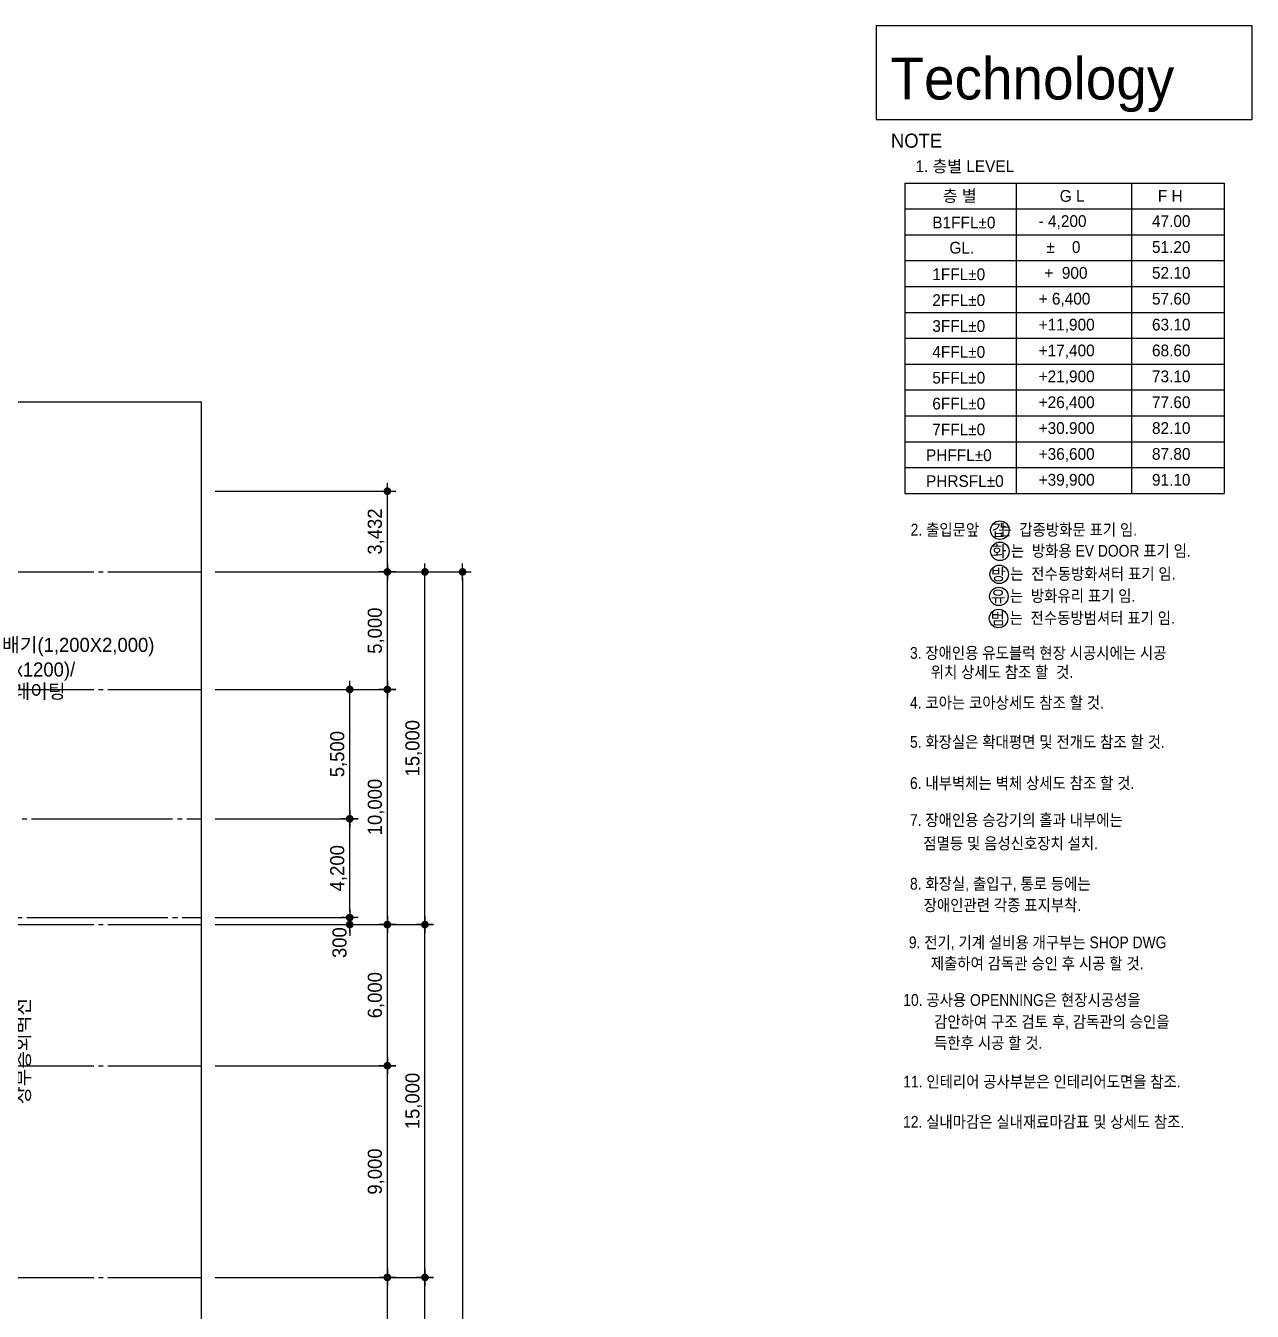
# Model space of a CAD drawing. Extents: x 13827183 to 13983685, y -1862231 to -1752052.
# Drawn here: x 13931509 to 13983685, y -1806719 to -1752052 of the extents above; entities that cross this region are included whole.
import ezdxf
from ezdxf.enums import TextEntityAlignment as Align

# ---------------------------------------------------------------- set-up
doc = ezdxf.new("R2010")
doc.units = 0
doc.header["$LTSCALE"] = 100
doc.header["$MEASUREMENT"] = 0
doc.header["$PDSIZE"] = -10
doc.linetypes.add('CEN', pattern=[66, 60, -2, 2, -2])
doc.layers.get('0').update_dxf_attribs({"linetype": 'CONTINUOUS'})
doc.layers.get('Defpoints').update_dxf_attribs({"linetype": 'CONTINUOUS'})
for name, color, linetype in [('8', 8, 'CONTINUOUS'), ('CEN', 1, 'CEN'), ('DIM', 7, 'CONTINUOUS'), ('TEXT', 2, 'CONTINUOUS'), ('TEXT1', 7, 'CONTINUOUS')]:
    doc.layers.add(name, color=color, linetype=linetype)
doc.styles.add('HY울를도M', font='HYWULM.TTF')
doc.styles.add('굴림', font='H2HDRM.TTF')
doc.styles.add('돋음', font='Dotum.ttf', dxfattribs={"height": 3})
doc.styles.add('울릉도', font='HYWULM.TTF', dxfattribs={"height": 3})
doc.dimstyles.new('DIM50', dxfattribs={"dimscale": 50, "dimtxt": 3, "dimasz": 1.2, "dimexe": 1, "dimexo": 1, "dimgap": 0.6, "dimtad": 1, "dimdec": 4, "dimzin": 0, "dimdsep": 46, "dimlunit": 6, "dimtxsty": '굴림', "dimblk": 'DOTT', "dimcen": 0.09, "dimadec": 0, "dimazin": 0, "dimtfac": 1, "dimtdec": 4, "dimtofl": 0, "dimtmove": 2, "dimatfit": 2, "dimldrblk": 'DOTT', "dimfxl": 1, "dimtolj": 1, "dimtzin": 0, "dimarcsym": 0})

# ---------------------------------------------------------------- blocks, each defined once
blk = doc.blocks.new('DOTT')
for p, q in [((-1.5, 0), (1.5, 0)), ((0, 1.5), (0, -1.5))]:
    blk.add_line(p, q)
at = {"color": 6, "const_width": 0.68}
blk.add_lwpolyline([(-0.34, 0, 1), (0.34, 0, 1)], format="xyb", close=True, dxfattribs=at)
blk = doc.blocks.new('*D77')
at = {"layer": 'Defpoints', "color": 0, "lineweight": -3}
for p in [(13938971, -1790277), (13948492, -1790277), (13938971, -1805277)]:
    blk.add_point(p, dxfattribs=at)
at = {"layer": 'DIM', "color": 7, "lineweight": -2}
for p, q in [((13939571, -1790277), (13948692, -1790277)), ((13948492, -1805037), (13948492, -1790517)), ((13939571, -1805277), (13948692, -1805277))]:
    blk.add_line(p, q, dxfattribs=at)
at = {"layer": 'DIM', "color": 7, "lineweight": -2, "xscale": 240, "yscale": 240, "zscale": 240}
for p, rotation in [((13948492, -1790277), 90), ((13948492, -1805277), 270)]:
    blk.add_blockref('DOTT', p, dxfattribs=dict(at, rotation=rotation))
at = {"layer": 'DIM', "color": 3, "insert": (13948014, -1797777), "char_height": 600, "attachment_point": 5, "rotation": 90, "style": '굴림'}
blk.add_mtext('\\A1;15,000', dxfattribs=at)
blk = doc.blocks.new('*D78')
at = {"layer": 'Defpoints', "color": 0, "lineweight": -3}
for p in [(13938971, -1775277), (13948492, -1775277), (13938971, -1790277)]:
    blk.add_point(p, dxfattribs=at)
at = {"layer": 'DIM', "color": 7, "lineweight": -2}
for p, q in [((13939571, -1775277), (13948692, -1775277)), ((13948492, -1790037), (13948492, -1775517)), ((13939571, -1790277), (13948692, -1790277))]:
    blk.add_line(p, q, dxfattribs=at)
at = {"layer": 'DIM', "color": 7, "lineweight": -2, "xscale": 240, "yscale": 240, "zscale": 240}
for p, rotation in [((13948492, -1775277), 90), ((13948492, -1790277), 270)]:
    blk.add_blockref('DOTT', p, dxfattribs=dict(at, rotation=rotation))
at = {"layer": 'DIM', "color": 3, "insert": (13948014, -1782777), "char_height": 600, "attachment_point": 5, "rotation": 90, "style": '굴림'}
blk.add_mtext('\\A1;15,000', dxfattribs=at)
blk = doc.blocks.new('*D79')
at = {"layer": 'Defpoints', "color": 0, "lineweight": -3}
for p in [(13938971, -1805277), (13948492, -1805277), (13938971, -1824377)]:
    blk.add_point(p, dxfattribs=at)
at = {"layer": 'DIM', "color": 7, "lineweight": -2}
for p, q in [((13939571, -1805277), (13948692, -1805277)), ((13948492, -1824137), (13948492, -1805517)), ((13939571, -1824377), (13948692, -1824377))]:
    blk.add_line(p, q, dxfattribs=at)
at = {"layer": 'DIM', "color": 7, "lineweight": -2, "xscale": 240, "yscale": 240, "zscale": 240}
for p, rotation in [((13948492, -1805277), 90), ((13948492, -1824377), 270)]:
    blk.add_blockref('DOTT', p, dxfattribs=dict(at, rotation=rotation))
at = {"layer": 'DIM', "color": 3, "insert": (13948014, -1814827), "char_height": 600, "attachment_point": 5, "rotation": 90, "style": '굴림'}
blk.add_mtext('\\A1;19,100', dxfattribs=at)
blk = doc.blocks.new('*D84')
at = {"layer": 'Defpoints', "color": 0, "lineweight": -3}
for p in [(13938971, -1805277), (13946892, -1805277), (13938971, -1812477)]:
    blk.add_point(p, dxfattribs=at)
at = {"layer": 'DIM', "color": 7, "lineweight": -2}
for p, q in [((13939571, -1805277), (13947092, -1805277)), ((13946892, -1812237), (13946892, -1805517)), ((13939571, -1812477), (13947092, -1812477))]:
    blk.add_line(p, q, dxfattribs=at)
at = {"layer": 'DIM', "color": 7, "lineweight": -2, "xscale": 240, "yscale": 240, "zscale": 240}
for p, rotation in [((13946892, -1805277), 90), ((13946892, -1812477), 270)]:
    blk.add_blockref('DOTT', p, dxfattribs=dict(at, rotation=rotation))
at = {"layer": 'DIM', "color": 3, "insert": (13946414, -1808877), "char_height": 600, "attachment_point": 5, "rotation": 90, "style": '굴림'}
blk.add_mtext('\\A1;7,200', dxfattribs=at)
blk = doc.blocks.new('*D85')
at = {"layer": 'Defpoints', "color": 0, "lineweight": -3}
for p in [(13938971, -1796277), (13946892, -1796277), (13938971, -1805277)]:
    blk.add_point(p, dxfattribs=at)
at = {"layer": 'DIM', "color": 7, "lineweight": -2}
for p, q in [((13939571, -1796277), (13947092, -1796277)), ((13946892, -1805037), (13946892, -1796517)), ((13939571, -1805277), (13947092, -1805277))]:
    blk.add_line(p, q, dxfattribs=at)
at = {"layer": 'DIM', "color": 7, "lineweight": -2, "xscale": 240, "yscale": 240, "zscale": 240}
for p, rotation in [((13946892, -1796277), 90), ((13946892, -1805277), 270)]:
    blk.add_blockref('DOTT', p, dxfattribs=dict(at, rotation=rotation))
at = {"layer": 'DIM', "color": 3, "insert": (13946414, -1800777), "char_height": 600, "attachment_point": 5, "rotation": 90, "style": '굴림'}
blk.add_mtext('\\A1;9,000', dxfattribs=at)
blk = doc.blocks.new('*D86')
at = {"layer": 'Defpoints', "color": 0, "lineweight": -3}
for p in [(13938971, -1790277), (13946892, -1790277), (13938971, -1796277)]:
    blk.add_point(p, dxfattribs=at)
at = {"layer": 'DIM', "color": 7, "lineweight": -2}
for p, q in [((13939571, -1790277), (13947092, -1790277)), ((13946892, -1796037), (13946892, -1790517)), ((13939571, -1796277), (13947092, -1796277))]:
    blk.add_line(p, q, dxfattribs=at)
at = {"layer": 'DIM', "color": 7, "lineweight": -2, "xscale": 240, "yscale": 240, "zscale": 240}
for p, rotation in [((13946892, -1790277), 90), ((13946892, -1796277), 270)]:
    blk.add_blockref('DOTT', p, dxfattribs=dict(at, rotation=rotation))
at = {"layer": 'DIM', "color": 3, "insert": (13946414, -1793277), "char_height": 600, "attachment_point": 5, "rotation": 90, "style": '굴림'}
blk.add_mtext('\\A1;6,000', dxfattribs=at)
blk = doc.blocks.new('*D87')
at = {"layer": 'Defpoints', "color": 0, "lineweight": -3}
for p in [(13938971, -1780277), (13946892, -1780277), (13938971, -1790277)]:
    blk.add_point(p, dxfattribs=at)
at = {"layer": 'DIM', "color": 7, "lineweight": -2}
for p, q in [((13939571, -1780277), (13947092, -1780277)), ((13946892, -1790037), (13946892, -1780517)), ((13939571, -1790277), (13947092, -1790277))]:
    blk.add_line(p, q, dxfattribs=at)
at = {"layer": 'DIM', "color": 7, "lineweight": -2, "xscale": 240, "yscale": 240, "zscale": 240}
for p, rotation in [((13946892, -1780277), 90), ((13946892, -1790277), 270)]:
    blk.add_blockref('DOTT', p, dxfattribs=dict(at, rotation=rotation))
at = {"layer": 'DIM', "color": 3, "insert": (13946414, -1785277), "char_height": 600, "attachment_point": 5, "rotation": 90, "style": '굴림'}
blk.add_mtext('\\A1;10,000', dxfattribs=at)
blk = doc.blocks.new('*D88')
at = {"layer": 'Defpoints', "color": 0, "lineweight": -3}
for p in [(13938971, -1775277), (13946892, -1775277), (13938971, -1780277)]:
    blk.add_point(p, dxfattribs=at)
at = {"layer": 'DIM', "color": 7, "lineweight": -2}
for p, q in [((13939571, -1775277), (13947092, -1775277)), ((13946892, -1780037), (13946892, -1775517)), ((13939571, -1780277), (13947092, -1780277))]:
    blk.add_line(p, q, dxfattribs=at)
at = {"layer": 'DIM', "color": 7, "lineweight": -2, "xscale": 240, "yscale": 240, "zscale": 240}
for p, rotation in [((13946892, -1775277), 90), ((13946892, -1780277), 270)]:
    blk.add_blockref('DOTT', p, dxfattribs=dict(at, rotation=rotation))
at = {"layer": 'DIM', "color": 3, "insert": (13946414, -1777777), "char_height": 600, "attachment_point": 5, "rotation": 90, "style": '굴림'}
blk.add_mtext('\\A1;5,000', dxfattribs=at)
blk = doc.blocks.new('*D91')
at = {"layer": 'Defpoints', "color": 0, "lineweight": -3}
for p in [(13938971, -1775277), (13938971, -1844977), (13950092, -1844977)]:
    blk.add_point(p, dxfattribs=at)
at = {"layer": 'DIM', "color": 7, "lineweight": -2}
for p, q in [((13939571, -1775277), (13950292, -1775277)), ((13950092, -1775517), (13950092, -1844737)), ((13939571, -1844977), (13950292, -1844977))]:
    blk.add_line(p, q, dxfattribs=at)
at = {"layer": 'DIM', "color": 7, "lineweight": -2, "xscale": 240, "yscale": 240, "zscale": 240}
for p, rotation in [((13950092, -1775277), 90), ((13950092, -1844977), 270)]:
    blk.add_blockref('DOTT', p, dxfattribs=dict(at, rotation=rotation))
at = {"layer": 'DIM', "color": 3, "insert": (13949614, -1810127), "char_height": 600, "attachment_point": 5, "rotation": 90, "style": '굴림'}
blk.add_mtext('\\A1;69,700', dxfattribs=at)
blk = doc.blocks.new('*D113')
at = {"layer": 'Defpoints', "color": 0, "lineweight": -3}
for p in [(13938971, -1785777), (13945292, -1785777), (13938971, -1789977)]:
    blk.add_point(p, dxfattribs=at)
at = {"layer": 'DIM', "color": 7, "lineweight": -2}
for p, q in [((13939571, -1785777), (13945492, -1785777)), ((13945292, -1789737), (13945292, -1786017)), ((13939571, -1789977), (13945492, -1789977))]:
    blk.add_line(p, q, dxfattribs=at)
at = {"layer": 'DIM', "color": 7, "lineweight": -2, "xscale": 240, "yscale": 240, "zscale": 240}
for p, rotation in [((13945292, -1785777), 90), ((13945292, -1789977), 270)]:
    blk.add_blockref('DOTT', p, dxfattribs=dict(at, rotation=rotation))
at = {"layer": 'DIM', "color": 3, "insert": (13944814, -1787877), "char_height": 600, "attachment_point": 5, "rotation": 90, "style": '굴림'}
blk.add_mtext('\\A1;4,200', dxfattribs=at)
blk = doc.blocks.new('*D114')
at = {"layer": 'Defpoints', "color": 0, "lineweight": -3}
for p in [(13938971, -1789977), (13938971, -1790277), (13945292, -1789977)]:
    blk.add_point(p, dxfattribs=at)
at = {"layer": 'DIM', "color": 7, "lineweight": -2}
for p, q in [((13945292, -1789737), (13945292, -1789497)), ((13939571, -1789977), (13945492, -1789977)), ((13939571, -1790277), (13945492, -1790277)), ((13945292, -1790517), (13945292, -1790757))]:
    blk.add_line(p, q, dxfattribs=at)
at = {"layer": 'DIM', "color": 7, "lineweight": -2, "xscale": 240, "yscale": 240, "zscale": 240}
for p, rotation in [((13945292, -1789977), 270), ((13945292, -1790277), 90)]:
    blk.add_blockref('DOTT', p, dxfattribs=dict(at, rotation=rotation))
at = {"layer": 'DIM', "color": 3, "insert": (13944860, -1791044), "char_height": 600, "attachment_point": 5, "rotation": 90, "style": '굴림'}
blk.add_mtext('\\A1;300', dxfattribs=at)
blk = doc.blocks.new('*D115')
at = {"layer": 'Defpoints', "color": 0, "lineweight": -3}
for p in [(13938971, -1780277), (13945292, -1780277), (13938971, -1785777)]:
    blk.add_point(p, dxfattribs=at)
at = {"layer": 'DIM', "color": 7, "lineweight": -2}
for p, q in [((13939571, -1780277), (13945492, -1780277)), ((13945292, -1785537), (13945292, -1780517)), ((13939571, -1785777), (13945492, -1785777))]:
    blk.add_line(p, q, dxfattribs=at)
at = {"layer": 'DIM', "color": 7, "lineweight": -2, "xscale": 240, "yscale": 240, "zscale": 240}
for p, rotation in [((13945292, -1780277), 90), ((13945292, -1785777), 270)]:
    blk.add_blockref('DOTT', p, dxfattribs=dict(at, rotation=rotation))
at = {"layer": 'DIM', "color": 3, "insert": (13944814, -1783027), "char_height": 600, "attachment_point": 5, "rotation": 90, "style": '굴림'}
blk.add_mtext('\\A1;5,500', dxfattribs=at)
blk = doc.blocks.new('*D140')
at = {"layer": 'Defpoints', "color": 0, "lineweight": -3}
for p in [(13938971, -1771846), (13946892, -1771846), (13938971, -1775277)]:
    blk.add_point(p, dxfattribs=at)
at = {"layer": 'DIM', "color": 7, "lineweight": -2}
for p, q in [((13939571, -1771846), (13947092, -1771846)), ((13946892, -1775037), (13946892, -1772086)), ((13939571, -1775277), (13947092, -1775277))]:
    blk.add_line(p, q, dxfattribs=at)
at = {"layer": 'DIM', "color": 7, "lineweight": -2, "xscale": 240, "yscale": 240, "zscale": 240}
for p, rotation in [((13946892, -1771846), 90), ((13946892, -1775277), 270)]:
    blk.add_blockref('DOTT', p, dxfattribs=dict(at, rotation=rotation))
at = {"layer": 'DIM', "color": 3, "insert": (13946414, -1773562), "char_height": 600, "attachment_point": 5, "rotation": 90, "style": '굴림'}
blk.add_mtext('\\A1;3,432', dxfattribs=at)

msp = doc.modelspace()

# ---------------------------------------------------------------- linework, layer by layer
at = {"layer": '8'}
for p, q in [((13968910.71456, -1758740.85645), (13968910.71456, -1771940.72445)), ((13968910.71456, -1758740.85645), (13982484.95654, -1758740.85645)), ((13973641.74512, -1758740.85645), (13973641.74512, -1771940.72445)), ((13978547.50281, -1758740.85645), (13978547.50281, -1771940.72445)), ((13982484.95654, -1758740.85645), (13982484.95654, -1771940.72445)), ((13968910.71456, -1759840.84545), (13982484.95654, -1759840.84545)), ((13968910.71456, -1760940.83445), (13982484.95654, -1760940.83445)), ((13968910.71456, -1762040.82345), (13982484.95654, -1762040.82345)), ((13968910.71456, -1763140.81245), (13982484.95654, -1763140.81245)), ((13968910.71456, -1764240.80145), (13982484.95654, -1764240.80145)), ((13968910.71456, -1765340.79045), (13982484.95654, -1765340.79045)), ((13968910.71456, -1766440.77945), (13982484.95654, -1766440.77945)), ((13968910.71456, -1767540.76845), (13982484.95654, -1767540.76845)), ((13968910.71456, -1768640.75745), (13982484.95654, -1768640.75745)), ((13968910.71456, -1769740.74645), (13982484.95654, -1769740.74645)), ((13968910.71456, -1770840.73545), (13982484.95654, -1770840.73545)), ((13968910.71456, -1771940.72445), (13982484.95654, -1771940.72445))]:
    msp.add_line(p, q, dxfattribs=at)
at = {"layer": '8', "ltscale": 3}
msp.add_lwpolyline([(13967684.95656, -1756040.85645), (13983684.95654, -1756040.85645), (13983684.95654, -1752052.37395), (13967684.95656, -1752052.37395)], close=True, dxfattribs=at)
at = {"layer": 'CEN', "linetype": 'CEN'}
for p, q in [((13842606.80992, -1775277.37395), (13938970.80992, -1775277.37395)), ((13842606.80992, -1780277.37395), (13938970.80992, -1780277.37395)), ((13918559.9665, -1785777.37395), (13938970.80992, -1785777.37395)), ((13842606.80992, -1790277.37395), (13938970.80992, -1790277.37395)), ((13842606.80992, -1790277.37395), (13938970.80992, -1790277.37395)), ((13842606.80992, -1790277.37395), (13938970.80992, -1790277.37395)), ((13918359.9665, -1789977.37395), (13938970.80992, -1789977.37395)), ((13842606.80992, -1796277.37395), (13938970.80992, -1796277.37395)), ((13842606.80992, -1805277.37395), (13938970.80992, -1805277.37395)), ((13842606.80992, -1805277.37395), (13938970.80992, -1805277.37395)), ((13842606.80992, -1805277.37395), (13938970.80992, -1805277.37395))]:
    msp.add_line(p, q, dxfattribs=at)
at = {"layer": 'Defpoints', "color": 76}
for p, q in [((13842006.80992, -1768045.95467), (13938970.80992, -1768045.95467)), ((13938970.80992, -1768045.95467), (13938970.80992, -1852077.37395))]:
    msp.add_line(p, q, dxfattribs=at)
at = {"layer": 'TEXT'}
for centre in [(13972947.55304, -1773503.64319), (13972947.55304, -1774404.92537), (13972919.55304, -1775381.64319), (13972905.55304, -1776320.64319), (13972891.55304, -1777259.64319)]:
    msp.add_circle(centre, 392.64109, dxfattribs=at)

# ---------------------------------------------------------------- texts
at = {"layer": 'TEXT', "style": 'HY울를도M'}
for s, p in [('1. 층별 LEVEL', (13969356.38774, -1758278.27882)), ('층 별', (13970520.50433, -1759538.33591)), ('G L', (13975492.80274, -1759538.33591)), ('F H', (13979666.0876, -1759538.33591)), ('B1FFL%%P0', (13970073.82739, -1760671.87427)), ('- 4,200', (13974597.36602, -1760611.76558)), ('47.00', (13979418.54935, -1760611.76558)), ('GL.', (13970800.87182, -1761743.3124)), (' %%P    0', (13974743.68066, -1761717.61441)), ('51.20', (13979418.54935, -1761711.75458)), ('1FFL%%P0', (13970073.82739, -1762871.85227)), ('+  900', (13974837.9752, -1762811.74358)), ('52.10', (13979418.54935, -1762811.74358)), ('2FFL%%P0', (13970073.82739, -1763971.84127)), ('+ 6,400', (13974597.36602, -1763911.73258)), ('57.60', (13979418.54935, -1763911.73258)), ('3FFL%%P0', (13970073.82739, -1765071.83027)), ('+11,900', (13974597.36602, -1765011.72158)), ('63.10', (13979418.54935, -1765011.72158)), ('4FFL%%P0', (13970073.82739, -1766171.81927)), ('+17,400', (13974597.36602, -1766111.71058)), ('68.60', (13979418.54935, -1766111.71058)), ('5FFL%%P0', (13970073.82739, -1767271.80827)), ('+21,900', (13974597.36602, -1767211.69958)), ('73.10', (13979418.54935, -1767211.69958)), ('6FFL%%P0', (13970073.82739, -1768371.79727)), ('+26,400', (13974597.36602, -1768311.68858)), ('77.60', (13979418.54935, -1768311.68858)), ('7FFL%%P0', (13970073.82739, -1769471.78627)), ('+30.900', (13974597.36602, -1769411.67758)), ('82.10', (13979418.54935, -1769411.67758)), ('PHFFL%%P0', (13969807.05855, -1770565.78338)), ('+36,600', (13974597.36602, -1770511.66658)), ('87.80', (13979418.54935, -1770511.66658)), ('PHRSFL%%P0', (13969807.05855, -1771665.77238)), ('+39,900', (13974597.36602, -1771611.65558)), ('91.10', (13979418.54935, -1771611.65558)), ('갑', (13972601.89667, -1773750.40594)), ('화', (13972601.89667, -1774651.68812)), ('방', (13972573.89667, -1775628.40594)), ('유', (13972559.89667, -1776567.40594)), ('범', (13972545.89667, -1777506.40594))]:
    msp.add_text(s, height=500, dxfattribs=at).set_placement(p)
at = {"layer": 'TEXT', "style": 'HY울를도M', "width": 0.9}
for s, p in [('2. 출입문앞     는  갑종방화문 표기 임.', (13969153.09838, -1773481.15185)), ('는  방화용 EV DOOR 표기 임.', (13973417.55031, -1774381.15185)), ('는  전수동방화셔터 표기 임.', (13973389.55031, -1775357.86967)), ('는  방화유리 표기 임.', (13973375.55031, -1776296.86967)), ('는  전수동방범셔터 표기 임.', (13973361.55031, -1777235.86967)), ('3. 장애인용 유도블럭 현장 시공시에는 시공', (13969125.09838, -1778722.53384)), ('위치 상세도 참조 할  것.', (13970005.72083, -1779539.43956)), ('4. 코아는 코아상세도 참조 할 것.', (13969125.09838, -1780839.46348)), ('5. 화장실은 확대평면 및 전개도 참조 할 것.', (13969125.09838, -1782508.13608)), ('6. 내부벽체는 벽체 상세도 참조 할 것.', (13969125.09838, -1784258.56797)), ('7. 장애인용 승강기의 홀과 내부에는', (13969125.09838, -1785830.57572)), ('    점멸등 및 음성신호장치 설치.', (13969038.30919, -1786819.53149)), ('8. 화장실, 출입구, 통로 등에는', (13969125.09838, -1788538.96605)), ('    장애인관련 각종 표지부착.', (13969051.40262, -1789448.78758))]:
    msp.add_text(s, height=500, dxfattribs=at).set_placement(p, align=Align.MIDDLE_LEFT)
for s, p in [('9. 전기, 기계 설비용 개구부는 SHOP DWG', (13969076.62869, -1791283.25705)), ('제출하여 감독관 승인 후 시공 할 것.', (13970007.16889, -1792177.70561)), ('10. 공사용 OPENNING은 현장시공성을', (13968838.96785, -1793731.7659)), ('감안하여 구조 검토 후, 감독관의 승인을 ', (13970149.83135, -1794655.85484)), ('득한후 시공 할 것.', (13970149.83135, -1795558.16362)), ('11. 인테리어 공사부분은 인테리어도면을 참조.', (13968838.96785, -1797202.139)), ('12. 실내마감은 실내재료마감표 및 상세도 참조.', (13968830.67432, -1798913.7593))]:
    msp.add_text(s, height=500, dxfattribs=at).set_placement(p)
at = {"layer": 'TEXT1', "ltscale": 0.85, "style": 'HY울를도M'}
msp.add_text('Technology', height=1784.821501, dxfattribs=at).set_placement((13968295.44695, -1755189.50599))
at = {"layer": 'TEXT1'}
for s, style, p in [('NOTE', '울릉도', (13968313.24561, -1757240.85645)), ('배기(1,200X2,000)', '돋음', (13930503.58249, -1778682.30891)), ('(1200x1200)/', '돋음', (13928987.28891, -1779728.64369)), ('아연도철제그레이팅', '돋음', (13926430.25392, -1780657.45979))]:
    msp.add_text(s, height=600, dxfattribs=dict(at, style=style)).set_placement(p)
at = {"layer": 'TEXT1', "style": '돋음'}
msp.add_text('상부층외벽선', height=600, rotation=90, dxfattribs=at).set_placement((13931681.65441, -1797910.47786))

# ---------------------------------------------------------------- dimensions: what is measured, and where the dimension line sits
at = {"layer": 'DIM'}
for base, p1, p2, picture, middle in [((13946891.80992, -1771845.72875), (13938970.80992, -1775277.37395), (13938970.80992, -1771845.72875), '*D140', (13946413.73347, -1773561.55135)), ((13948491.80992, -1775277.37395), (13938970.80992, -1790277.37395), (13938970.80992, -1775277.37395), '*D78', (13948014.4733, -1782777.37395)), ((13946891.80992, -1775277.37395), (13938970.80992, -1780277.37395), (13938970.80992, -1775277.37395), '*D88', (13946414.4733, -1777777.37395)), ((13950091.8099167496, -1844977.373948659), (13938970.8099167496, -1775277.373948659), (13938970.8099167496, -1844977.373948659), '*D91', (13949613.7334679198, -1810127.373948657)), ((13946891.80992, -1780277.37395), (13938970.80992, -1790277.37395), (13938970.80992, -1780277.37395), '*D87', (13946414.4733, -1785277.37395)), ((13945291.80992, -1780277.37395), (13938970.80992, -1785777.37395), (13938970.80992, -1780277.37395), '*D115', (13944814.4733, -1783027.37395)), ((13945291.80992, -1785777.37395), (13938970.80992, -1789977.37395), (13938970.80992, -1785777.37395), '*D113', (13944813.73347, -1787877.37395)), ((13948491.80992, -1790277.37395), (13938970.80992, -1805277.37395), (13938970.80992, -1790277.37395), '*D77', (13948014.4733, -1797777.37395)), ((13946891.80992, -1790277.37395), (13938970.80992, -1796277.37395), (13938970.80992, -1790277.37395), '*D86', (13946413.73347, -1793277.37395)), ((13946891.80992, -1796277.37395), (13938970.80992, -1805277.37395), (13938970.80992, -1796277.37395), '*D85', (13946414.4733, -1800777.37395)), ((13948491.80992, -1805277.37395), (13938970.80992, -1824377.37395), (13938970.80992, -1805277.37395), '*D79', (13948014.4733, -1814827.37395)), ((13946891.80992, -1805277.37395), (13938970.80992, -1812477.37395), (13938970.80992, -1805277.37395), '*D84', (13946413.73347, -1808877.37395))]:
    dim = msp.add_linear_dim(base=base, p1=p1, p2=p2, angle=90, dimstyle='DIM50', override={"dimscale": 200, "dimexo": 3}, dxfattribs=at)
    dim.commit()
    dim.dimension.update_dxf_attribs({"geometry": picture, "text_midpoint": middle})
dim = msp.add_linear_dim(base=(13945291.80992, -1789977.37395), p1=(13938970.80992, -1790277.37395), p2=(13938970.80992, -1789977.37395), angle=90, dimstyle='DIM50', override={"dimscale": 200, "dimexo": 3}, dxfattribs=at)
dim.commit()
dim.dimension.update_dxf_attribs({"geometry": '*D114', "text_midpoint": (13944860.02394, -1791043.95868), "dimtype": 128})

doc.saveas('drawing.dxf')
